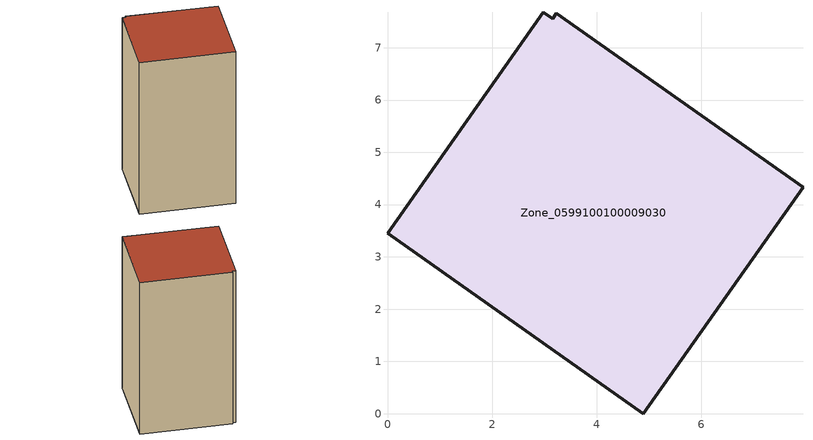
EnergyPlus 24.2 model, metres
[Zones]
Zone_0599100100009030
 floor ground (C_G): 3.23,7.66 7.95,4.33 4.89,0 0,3.45 2.98,7.68 3.16,7.55 z4.18
 wall outside (C_F): 4.89,0 7.95,4.33 3.23,7.66 3.16,7.55 2.98,7.68 0,3.45 4.89,0 z4.18:15.1
 roof outside (C_R): 7.95,4.33 3.23,7.66 3.16,7.55 2.98,7.68 0,3.45 4.89,0 z15.1
[BUILDING]
Pand.0599100100009030: North Axis=0; Terrain=City; Loads Convergence Tolerance Value=0.04; Temperature Convergence Tolerance Value=0.4; Solar Distribution=FullExterior; Maximum Number of Warmup Days=25; Minimum Number of Warmup Days=1
[Site:Location]
Rotterdam.The.Hague.AP_ZH_NLD Design_Conditions: Latitude=51.96; Longitude=4.45; Time Zone=1; Elevation=-4.5
[SITE:GROUNDTEMPERATURE:BUILDINGSURFACE]
18, 18, 18, 18, 18, 18, 18, 18, 18, 18, 18, 18
[MATERIAL] Thermal Absorptance=0.9; Solar Absorptance=0.7; Visible Absorptance=0.7
Name | Roughness | Thickness | Conductivity | Density | Specific Heat
G.TI.2015-2018 | MediumSmooth | 0.15 | 0.0428571 | 540 | 1210
F.TI.2015-2018 | Rough | 0.3 | 0.0666667 | 1920 | 840
R.TI.2015-2018 | MediumRough | 0.2 | 0.0333333 | 1500 | 1000
[CONSTRUCTION]
C_G: G.TI.2015-2018
C_F: F.TI.2015-2018
C_R: R.TI.2015-2018
[ZONE]
Zone_0599100100009030: Type=1; Multiplier=1; Ceiling Height=Autocalculate; Volume=Autocalculate; Floor Area=autocalculate; Part of Total Floor Area=Yes
[ZONEINFILTRATION:DESIGNFLOWRATE]
Infil_Zone_0599100100009030: Zone or ZoneList or Space or SpaceList=Zone_0599100100009030; Schedule=AlwaysOn; Design Flow Rate Calculation Method=Flow/Area; Flow Rate per Floor Area=0.0015; Constant Term Coefficient=1; Temperature Term Coefficient=0; Velocity Term Coefficient=0; Velocity Squared Term Coefficient=0
[HVACTEMPLATE:ZONE:IDEALLOADSAIRSYSTEM]
Zone_0599100100009030: Maximum Heating Supply Air Temperature=50; Minimum Cooling Supply Air Temperature=13; Maximum Heating Supply Air Humidity Ratio=0.0156; Minimum Cooling Supply Air Humidity Ratio=0.0077; Heating Limit=NoLimit; Cooling Limit=NoLimit; Dehumidification Control Type=ConstantSensibleHeatRatio; Cooling Sensible Heat Ratio=0.7; Dehumidification Setpoint=60; Humidification Control Type=None; Humidification Setpoint=30; Outdoor Air Method=None; Outdoor Air Flow Rate per Person=0.00944; Outdoor Air Flow Rate per Zone Floor Area=0; Outdoor Air Flow Rate per Zone=0; Demand Controlled Ventilation Type=None; Outdoor Air Economizer Type=NoEconomizer; Heat Recovery Type=None; Sensible Heat Recovery Effectiveness=0.7; Latent Heat Recovery Effectiveness=0.65
[ZONECONTROL:THERMOSTAT]
ThermostatControl_Zone_0599100100009030: Zone or ZoneList=Zone_0599100100009030; Control Type Schedule=DualSetpointControlType; Control 1=Thermostat_Zone_0599100100009030; Temperature Difference Between Cutout And Setpoint=0
[THERMOSTATSETPOINT:DUALSETPOINT]
Thermostat_Zone_0599100100009030: Heating Setpoint Temperature Schedule=HeatingSetpoint_Zone_0599100100009030; Cooling Setpoint Temperature Schedule=CoolingSetpoint_Zone_0599100100009030
[SCHEDULE:COMPACT]
HeatingSetpoint_Zone_0599100100009030: Through: 12/31, For: AllDays, Until: 24:00, 21
CoolingSetpoint_Zone_0599100100009030: Through: 12/31, For: AllDays, Until: 24:00, 24
DualSetpointControlType: Through: 12/31, For: AllDays, Until: 24:00, 4
AlwaysOn: Through: 12/31, For: AllDays, Until: 24:00, 1
